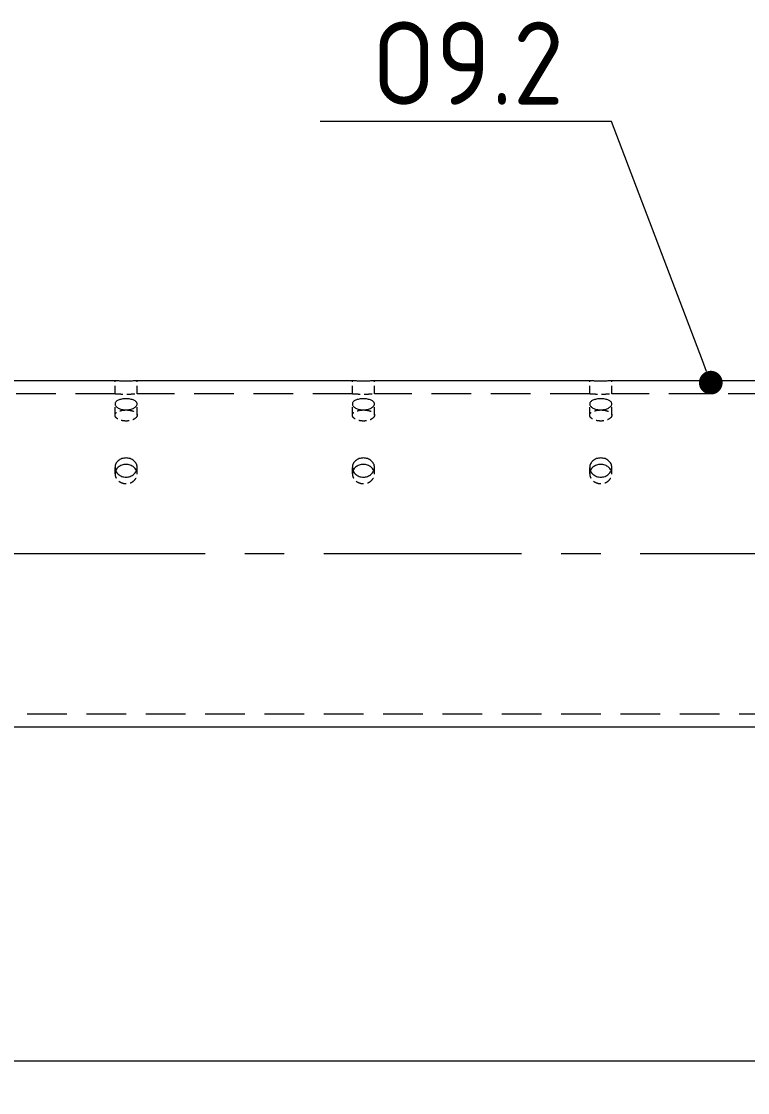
# Model space of a CAD drawing. Header units: millimetres. Extents: x -46397 to 283259, y -8690 to 23983.
# Drawn here: x 159806 to 160265, y 950 to 1628 of the extents above; entities that cross this region are included whole.
import ezdxf
from ezdxf import colors
from ezdxf.entities.mleader import LeaderData, LeaderLine
from ezdxf.math import Vec2, Vec3

# ---------------------------------------------------------------- set-up
doc = ezdxf.new("R2010")
doc.units = ezdxf.units.MM
doc.linetypes.add('CENTER', pattern=[2, 1.25, -0.25, 0.25, -0.25])
doc.linetypes.add('HIDDENX2', pattern=[0.75, 0.5, -0.25])
doc.layers.get('Defpoints').update_dxf_attribs({"lineweight": 0})
for name, color, linetype, lineweight in [('DUONGTAM', 1, 'CENTER', 0), ('NETCHINH', 7, 'Continuous', 9), ('PHANTOM 2', 8, 'Continuous', 0)]:
    doc.layers.add(name, color=color, linetype=linetype, lineweight=lineweight)
doc.layers.add('flashshoot', color=7, linetype='Continuous')
doc.styles.add('Arial', font='arial.ttf')
doc.styles.add('GHI CHÚ 1', font='isocp_IV25.ttf', dxfattribs={"width": 0.8})
doc.dimstyles.new('1-30SCALE', dxfattribs={"dimtxt": 75, "dimasz": 75, "dimexe": 37.5, "dimexo": 30, "dimgap": 30, "dimtad": 1, "dimtoh": 1, "dimdec": 0, "dimdsep": 46, "dimtxsty": 'GHI CHÚ 1', "dimcen": 0.09, "dimclrd": 256, "dimclre": 256, "dimclrt": 2, "dimadec": 0, "dimazin": 0, "dimtfac": 1, "dimtdec": 0, "dimtofl": 0, "dimtmove": 0, "dimatfit": 3, "dimfxl": 1, "dimlwd": 0, "dimlwe": 0, "dimarcsym": 0})

# ---------------------------------------------------------------- blocks, each defined once
blk = doc.blocks.new('A$C49aca623')
at = {"color": 2, "linetype": 'Continuous', "lineweight": 0, "ltscale": 10, "extrusion": (2.28848e-17, 1, 0)}
for p, q in [((903, -563.9), (767, -563.9)), ((1053, -563.9), (917, -563.9)), ((1203, -563.9), (1067, -563.9)), ((1353, -563.9), (1217, -563.9)), ((1960, -783), (-2832, -783))]:
    blk.add_line(p, q, dxfattribs=at)
at = {"color": 1, "linetype": 'HIDDENX2', "lineweight": 0, "ltscale": 10, "extrusion": (2.28848e-17, 1, 0)}
for p, q in [((903, -572.08), (903, -563.9)), ((917, -572.08), (917, -563.9)), ((1053, -572.08), (1053, -563.9)), ((1067, -572.08), (1067, -563.9)), ((1203, -572.08), (1203, -563.9)), ((1217, -572.08), (1217, -563.9)), ((903, -585.66), (903, -578.58)), ((917, -585.66), (917, -578.58)), ((1053, -585.66), (1053, -578.58)), ((1067, -585.66), (1067, -578.58)), ((1203, -585.66), (1203, -578.58)), ((1217, -585.66), (1217, -578.58)), ((903, -622.77), (903, -618.68)), ((917, -622.77), (917, -618.68)), ((1053, -622.77), (1053, -618.68)), ((1067, -622.77), (1067, -618.68)), ((1203, -622.77), (1203, -618.68)), ((1217, -622.77), (1217, -618.68))]:
    blk.add_line(p, q, dxfattribs=at)
at = {"color": 1, "linetype": 'HIDDENX2', "lineweight": 0, "ltscale": 50, "extrusion": (2.28848e-17, 1, 0)}
for p, q in [((903, -572.08), (767, -572.08)), ((1053, -572.08), (917, -572.08)), ((1203, -572.08), (1067, -572.08)), ((1353, -572.08), (1217, -572.08)), ((1960, -774.82), (-2832, -774.82))]:
    blk.add_line(p, q, dxfattribs=at)
at = {"color": 2, "linetype": 'Continuous', "lineweight": 0, "ltscale": 10}
for points, knots in [([(917, -563.9), (917, -563.9), (916.96, -563.9), (916.78, -563.91), (916.65, -563.92), (916.29, -563.94), (916.07, -563.96), (915.55, -563.98), (915.26, -564), (914.64, -564.03), (914.29, -564.04), (913.52, -564.07), (913.11, -564.08), (912.25, -564.1), (911.8, -564.11), (910.89, -564.12), (910.44, -564.12), (909.56, -564.12), (909.11, -564.12), (908.2, -564.11), (907.75, -564.1), (906.89, -564.08), (906.48, -564.07), (905.71, -564.04), (905.36, -564.03), (904.74, -564), (904.45, -563.98), (903.93, -563.96), (903.71, -563.94), (903.35, -563.92), (903.22, -563.91), (903.04, -563.9), (903, -563.9), (903, -563.9)], [10.550311, 10.550311, 10.550311, 10.550311, 11.869099, 11.869099, 13.187888, 13.187888, 14.506676, 14.506676, 15.825465, 15.825465, 17.144254, 17.144254, 18.463043, 18.463043, 19.781833, 19.781833, 21.100622, 21.100622, 22.419411, 22.419411, 23.7382, 23.7382, 25.05699, 25.05699, 26.375779, 26.375779, 27.694567, 27.694567, 29.013356, 29.013356, 30.332144, 30.332144, 31.650933, 31.650933, 31.650933, 31.650933]), ([(1067, -563.9), (1067, -563.9), (1066.96, -563.9), (1066.78, -563.91), (1066.65, -563.92), (1066.29, -563.94), (1066.07, -563.96), (1065.55, -563.98), (1065.26, -564), (1064.64, -564.03), (1064.29, -564.04), (1063.52, -564.07), (1063.11, -564.08), (1062.25, -564.1), (1061.8, -564.11), (1060.89, -564.12), (1060.44, -564.12), (1059.56, -564.12), (1059.11, -564.12), (1058.2, -564.11), (1057.75, -564.1), (1056.89, -564.08), (1056.48, -564.07), (1055.71, -564.04), (1055.36, -564.03), (1054.74, -564), (1054.45, -563.98), (1053.93, -563.96), (1053.71, -563.94), (1053.35, -563.92), (1053.22, -563.91), (1053.04, -563.9), (1053, -563.9), (1053, -563.9)], [10.550311, 10.550311, 10.550311, 10.550311, 11.869099, 11.869099, 13.187888, 13.187888, 14.506676, 14.506676, 15.825465, 15.825465, 17.144254, 17.144254, 18.463043, 18.463043, 19.781833, 19.781833, 21.100622, 21.100622, 22.419411, 22.419411, 23.7382, 23.7382, 25.05699, 25.05699, 26.375779, 26.375779, 27.694567, 27.694567, 29.013356, 29.013356, 30.332144, 30.332144, 31.650933, 31.650933, 31.650933, 31.650933]), ([(1217, -563.9), (1217, -563.9), (1216.96, -563.9), (1216.78, -563.91), (1216.65, -563.92), (1216.29, -563.94), (1216.07, -563.96), (1215.55, -563.98), (1215.26, -564), (1214.64, -564.03), (1214.29, -564.04), (1213.52, -564.07), (1213.11, -564.08), (1212.25, -564.1), (1211.8, -564.11), (1210.89, -564.12), (1210.44, -564.12), (1209.56, -564.12), (1209.11, -564.12), (1208.2, -564.11), (1207.75, -564.1), (1206.89, -564.08), (1206.48, -564.07), (1205.71, -564.04), (1205.36, -564.03), (1204.74, -564), (1204.45, -563.98), (1203.93, -563.96), (1203.71, -563.94), (1203.35, -563.92), (1203.22, -563.91), (1203.04, -563.9), (1203, -563.9), (1203, -563.9)], [10.550311, 10.550311, 10.550311, 10.550311, 11.869099, 11.869099, 13.187888, 13.187888, 14.506676, 14.506676, 15.825465, 15.825465, 17.144254, 17.144254, 18.463043, 18.463043, 19.781833, 19.781833, 21.100622, 21.100622, 22.419411, 22.419411, 23.7382, 23.7382, 25.05699, 25.05699, 26.375779, 26.375779, 27.694567, 27.694567, 29.013356, 29.013356, 30.332144, 30.332144, 31.650933, 31.650933, 31.650933, 31.650933]), ([(910, -575.27), (910.44, -575.27), (910.89, -575.29), (911.8, -575.37), (912.25, -575.43), (913.11, -575.59), (913.52, -575.69), (914.29, -575.92), (914.64, -576.06), (915.26, -576.34), (915.55, -576.51), (916.07, -576.86), (916.29, -577.06), (916.65, -577.47), (916.78, -577.69), (916.96, -578.13), (917, -578.36), (917, -578.8), (916.96, -579.03), (916.78, -579.49), (916.65, -579.72), (916.29, -580.17), (916.07, -580.39), (915.55, -580.79), (915.26, -580.98), (914.64, -581.32), (914.29, -581.47), (913.52, -581.76), (913.11, -581.88), (912.25, -582.07), (911.8, -582.15), (910.89, -582.25), (910.44, -582.27), (909.56, -582.27), (909.11, -582.25), (908.2, -582.15), (907.75, -582.07), (906.89, -581.88), (906.48, -581.76), (905.71, -581.47), (905.36, -581.32), (904.74, -580.98), (904.45, -580.79), (903.93, -580.39), (903.71, -580.17), (903.35, -579.72), (903.22, -579.49), (903.04, -579.03), (903, -578.8), (903, -578.36), (903.04, -578.13), (903.22, -577.69), (903.35, -577.47), (903.71, -577.06), (903.93, -576.86), (904.45, -576.51), (904.74, -576.34), (905.36, -576.06), (905.71, -575.92), (906.48, -575.69), (906.89, -575.59), (907.75, -575.43), (908.2, -575.37), (909.11, -575.29), (909.56, -575.27), (910, -575.27)], [0, 0, 0, 0, 1.318789, 1.318789, 2.637578, 2.637578, 3.956368, 3.956368, 5.275157, 5.275157, 6.593945, 6.593945, 7.912734, 7.912734, 9.231522, 9.231522, 10.550311, 10.550311, 11.869099, 11.869099, 13.187888, 13.187888, 14.506676, 14.506676, 15.825465, 15.825465, 17.144254, 17.144254, 18.463043, 18.463043, 19.781833, 19.781833, 21.100622, 21.100622, 22.419411, 22.419411, 23.7382, 23.7382, 25.05699, 25.05699, 26.375779, 26.375779, 27.694567, 27.694567, 29.013356, 29.013356, 30.332144, 30.332144, 31.650933, 31.650933, 32.969721, 32.969721, 34.28851, 34.28851, 35.607298, 35.607298, 36.926087, 36.926087, 38.244876, 38.244876, 39.563665, 39.563665, 40.882454, 40.882454, 42.201244, 42.201244, 42.201244, 42.201244]), ([(1060, -575.27), (1060.44, -575.27), (1060.89, -575.29), (1061.8, -575.37), (1062.25, -575.43), (1063.11, -575.59), (1063.52, -575.69), (1064.29, -575.92), (1064.64, -576.06), (1065.26, -576.34), (1065.55, -576.51), (1066.07, -576.86), (1066.29, -577.06), (1066.65, -577.47), (1066.78, -577.69), (1066.96, -578.13), (1067, -578.36), (1067, -578.8), (1066.96, -579.03), (1066.78, -579.49), (1066.65, -579.72), (1066.29, -580.17), (1066.07, -580.39), (1065.55, -580.79), (1065.26, -580.98), (1064.64, -581.32), (1064.29, -581.47), (1063.52, -581.76), (1063.11, -581.88), (1062.25, -582.07), (1061.8, -582.15), (1060.89, -582.25), (1060.44, -582.27), (1059.56, -582.27), (1059.11, -582.25), (1058.2, -582.15), (1057.75, -582.07), (1056.89, -581.88), (1056.48, -581.76), (1055.71, -581.47), (1055.36, -581.32), (1054.74, -580.98), (1054.45, -580.79), (1053.93, -580.39), (1053.71, -580.17), (1053.35, -579.72), (1053.22, -579.49), (1053.04, -579.03), (1053, -578.8), (1053, -578.36), (1053.04, -578.13), (1053.22, -577.69), (1053.35, -577.47), (1053.71, -577.06), (1053.93, -576.86), (1054.45, -576.51), (1054.74, -576.34), (1055.36, -576.06), (1055.71, -575.92), (1056.48, -575.69), (1056.89, -575.59), (1057.75, -575.43), (1058.2, -575.37), (1059.11, -575.29), (1059.56, -575.27), (1060, -575.27)], [0, 0, 0, 0, 1.318789, 1.318789, 2.637578, 2.637578, 3.956368, 3.956368, 5.275157, 5.275157, 6.593945, 6.593945, 7.912734, 7.912734, 9.231522, 9.231522, 10.550311, 10.550311, 11.869099, 11.869099, 13.187888, 13.187888, 14.506676, 14.506676, 15.825465, 15.825465, 17.144254, 17.144254, 18.463043, 18.463043, 19.781833, 19.781833, 21.100622, 21.100622, 22.419411, 22.419411, 23.7382, 23.7382, 25.05699, 25.05699, 26.375779, 26.375779, 27.694567, 27.694567, 29.013356, 29.013356, 30.332144, 30.332144, 31.650933, 31.650933, 32.969721, 32.969721, 34.28851, 34.28851, 35.607298, 35.607298, 36.926087, 36.926087, 38.244876, 38.244876, 39.563665, 39.563665, 40.882454, 40.882454, 42.201244, 42.201244, 42.201244, 42.201244]), ([(1210, -575.27), (1210.44, -575.27), (1210.89, -575.29), (1211.8, -575.37), (1212.25, -575.43), (1213.11, -575.59), (1213.52, -575.69), (1214.29, -575.92), (1214.64, -576.06), (1215.26, -576.34), (1215.55, -576.51), (1216.07, -576.86), (1216.29, -577.06), (1216.65, -577.47), (1216.78, -577.69), (1216.96, -578.13), (1217, -578.36), (1217, -578.8), (1216.96, -579.03), (1216.78, -579.49), (1216.65, -579.72), (1216.29, -580.17), (1216.07, -580.39), (1215.55, -580.79), (1215.26, -580.98), (1214.64, -581.32), (1214.29, -581.47), (1213.52, -581.76), (1213.11, -581.88), (1212.25, -582.07), (1211.8, -582.15), (1210.89, -582.25), (1210.44, -582.27), (1209.56, -582.27), (1209.11, -582.25), (1208.2, -582.15), (1207.75, -582.07), (1206.89, -581.88), (1206.48, -581.76), (1205.71, -581.47), (1205.36, -581.32), (1204.74, -580.98), (1204.45, -580.79), (1203.93, -580.39), (1203.71, -580.17), (1203.35, -579.72), (1203.22, -579.49), (1203.04, -579.03), (1203, -578.8), (1203, -578.36), (1203.04, -578.13), (1203.22, -577.69), (1203.35, -577.47), (1203.71, -577.06), (1203.93, -576.86), (1204.45, -576.51), (1204.74, -576.34), (1205.36, -576.06), (1205.71, -575.92), (1206.48, -575.69), (1206.89, -575.59), (1207.75, -575.43), (1208.2, -575.37), (1209.11, -575.29), (1209.56, -575.27), (1210, -575.27)], [0, 0, 0, 0, 1.318789, 1.318789, 2.637578, 2.637578, 3.956368, 3.956368, 5.275157, 5.275157, 6.593945, 6.593945, 7.912734, 7.912734, 9.231522, 9.231522, 10.550311, 10.550311, 11.869099, 11.869099, 13.187888, 13.187888, 14.506676, 14.506676, 15.825465, 15.825465, 17.144254, 17.144254, 18.463043, 18.463043, 19.781833, 19.781833, 21.100622, 21.100622, 22.419411, 22.419411, 23.7382, 23.7382, 25.05699, 25.05699, 26.375779, 26.375779, 27.694567, 27.694567, 29.013356, 29.013356, 30.332144, 30.332144, 31.650933, 31.650933, 32.969721, 32.969721, 34.28851, 34.28851, 35.607298, 35.607298, 36.926087, 36.926087, 38.244876, 38.244876, 39.563665, 39.563665, 40.882454, 40.882454, 42.201244, 42.201244, 42.201244, 42.201244]), ([(910, -612.72), (910.44, -612.72), (910.89, -612.76), (911.8, -612.91), (912.25, -613.02), (913.11, -613.32), (913.52, -613.51), (914.29, -613.94), (914.64, -614.18), (915.26, -614.71), (915.55, -615), (916.07, -615.65), (916.29, -616), (916.65, -616.74), (916.78, -617.12), (916.96, -617.9), (917, -618.29), (917, -619.06), (916.96, -619.45), (916.78, -620.24), (916.65, -620.63), (916.29, -621.39), (916.07, -621.75), (915.55, -622.43), (915.26, -622.74), (914.64, -623.29), (914.29, -623.55), (913.52, -624.01), (913.11, -624.21), (912.25, -624.53), (911.8, -624.65), (910.89, -624.81), (910.44, -624.85), (909.56, -624.85), (909.11, -624.81), (908.2, -624.65), (907.75, -624.53), (906.89, -624.21), (906.48, -624.01), (905.71, -623.55), (905.36, -623.29), (904.74, -622.74), (904.45, -622.43), (903.93, -621.75), (903.71, -621.39), (903.35, -620.63), (903.22, -620.24), (903.04, -619.45), (903, -619.06), (903, -618.29), (903.04, -617.9), (903.22, -617.12), (903.35, -616.74), (903.71, -616), (903.93, -615.65), (904.45, -615), (904.74, -614.71), (905.36, -614.18), (905.71, -613.94), (906.48, -613.51), (906.89, -613.32), (907.75, -613.02), (908.2, -612.91), (909.11, -612.76), (909.56, -612.72), (910, -612.72)], [0, 0, 0, 0, 1.318789, 1.318789, 2.637578, 2.637578, 3.956368, 3.956368, 5.275157, 5.275157, 6.593945, 6.593945, 7.912734, 7.912734, 9.231522, 9.231522, 10.550311, 10.550311, 11.869099, 11.869099, 13.187888, 13.187888, 14.506676, 14.506676, 15.825465, 15.825465, 17.144254, 17.144254, 18.463043, 18.463043, 19.781833, 19.781833, 21.100622, 21.100622, 22.419411, 22.419411, 23.7382, 23.7382, 25.05699, 25.05699, 26.375779, 26.375779, 27.694567, 27.694567, 29.013356, 29.013356, 30.332144, 30.332144, 31.650933, 31.650933, 32.969721, 32.969721, 34.28851, 34.28851, 35.607298, 35.607298, 36.926087, 36.926087, 38.244876, 38.244876, 39.563665, 39.563665, 40.882454, 40.882454, 42.201244, 42.201244, 42.201244, 42.201244]), ([(1060, -612.72), (1060.44, -612.72), (1060.89, -612.76), (1061.8, -612.91), (1062.25, -613.02), (1063.11, -613.32), (1063.52, -613.51), (1064.29, -613.94), (1064.64, -614.18), (1065.26, -614.71), (1065.55, -615), (1066.07, -615.65), (1066.29, -616), (1066.65, -616.74), (1066.78, -617.12), (1066.96, -617.9), (1067, -618.29), (1067, -619.06), (1066.96, -619.45), (1066.78, -620.24), (1066.65, -620.63), (1066.29, -621.39), (1066.07, -621.75), (1065.55, -622.43), (1065.26, -622.74), (1064.64, -623.29), (1064.29, -623.55), (1063.52, -624.01), (1063.11, -624.21), (1062.25, -624.53), (1061.8, -624.65), (1060.89, -624.81), (1060.44, -624.85), (1059.56, -624.85), (1059.11, -624.81), (1058.2, -624.65), (1057.75, -624.53), (1056.89, -624.21), (1056.48, -624.01), (1055.71, -623.55), (1055.36, -623.29), (1054.74, -622.74), (1054.45, -622.43), (1053.93, -621.75), (1053.71, -621.39), (1053.35, -620.63), (1053.22, -620.24), (1053.04, -619.45), (1053, -619.06), (1053, -618.29), (1053.04, -617.9), (1053.22, -617.12), (1053.35, -616.74), (1053.71, -616), (1053.93, -615.65), (1054.45, -615), (1054.74, -614.71), (1055.36, -614.18), (1055.71, -613.94), (1056.48, -613.51), (1056.89, -613.32), (1057.75, -613.02), (1058.2, -612.91), (1059.11, -612.76), (1059.56, -612.72), (1060, -612.72)], [0, 0, 0, 0, 1.318789, 1.318789, 2.637578, 2.637578, 3.956368, 3.956368, 5.275157, 5.275157, 6.593945, 6.593945, 7.912734, 7.912734, 9.231522, 9.231522, 10.550311, 10.550311, 11.869099, 11.869099, 13.187888, 13.187888, 14.506676, 14.506676, 15.825465, 15.825465, 17.144254, 17.144254, 18.463043, 18.463043, 19.781833, 19.781833, 21.100622, 21.100622, 22.419411, 22.419411, 23.7382, 23.7382, 25.05699, 25.05699, 26.375779, 26.375779, 27.694567, 27.694567, 29.013356, 29.013356, 30.332144, 30.332144, 31.650933, 31.650933, 32.969721, 32.969721, 34.28851, 34.28851, 35.607298, 35.607298, 36.926087, 36.926087, 38.244876, 38.244876, 39.563665, 39.563665, 40.882454, 40.882454, 42.201244, 42.201244, 42.201244, 42.201244]), ([(1210, -612.72), (1210.44, -612.72), (1210.89, -612.76), (1211.8, -612.91), (1212.25, -613.02), (1213.11, -613.32), (1213.52, -613.51), (1214.29, -613.94), (1214.64, -614.18), (1215.26, -614.71), (1215.55, -615), (1216.07, -615.65), (1216.29, -616), (1216.65, -616.74), (1216.78, -617.12), (1216.96, -617.9), (1217, -618.29), (1217, -619.06), (1216.96, -619.45), (1216.78, -620.24), (1216.65, -620.63), (1216.29, -621.39), (1216.07, -621.75), (1215.55, -622.43), (1215.26, -622.74), (1214.64, -623.29), (1214.29, -623.55), (1213.52, -624.01), (1213.11, -624.21), (1212.25, -624.53), (1211.8, -624.65), (1210.89, -624.81), (1210.44, -624.85), (1209.56, -624.85), (1209.11, -624.81), (1208.2, -624.65), (1207.75, -624.53), (1206.89, -624.21), (1206.48, -624.01), (1205.71, -623.55), (1205.36, -623.29), (1204.74, -622.74), (1204.45, -622.43), (1203.93, -621.75), (1203.71, -621.39), (1203.35, -620.63), (1203.22, -620.24), (1203.04, -619.45), (1203, -619.06), (1203, -618.29), (1203.04, -617.9), (1203.22, -617.12), (1203.35, -616.74), (1203.71, -616), (1203.93, -615.65), (1204.45, -615), (1204.74, -614.71), (1205.36, -614.18), (1205.71, -613.94), (1206.48, -613.51), (1206.89, -613.32), (1207.75, -613.02), (1208.2, -612.91), (1209.11, -612.76), (1209.56, -612.72), (1210, -612.72)], [0, 0, 0, 0, 1.318789, 1.318789, 2.637578, 2.637578, 3.956368, 3.956368, 5.275157, 5.275157, 6.593945, 6.593945, 7.912734, 7.912734, 9.231522, 9.231522, 10.550311, 10.550311, 11.869099, 11.869099, 13.187888, 13.187888, 14.506676, 14.506676, 15.825465, 15.825465, 17.144254, 17.144254, 18.463043, 18.463043, 19.781833, 19.781833, 21.100622, 21.100622, 22.419411, 22.419411, 23.7382, 23.7382, 25.05699, 25.05699, 26.375779, 26.375779, 27.694567, 27.694567, 29.013356, 29.013356, 30.332144, 30.332144, 31.650933, 31.650933, 32.969721, 32.969721, 34.28851, 34.28851, 35.607298, 35.607298, 36.926087, 36.926087, 38.244876, 38.244876, 39.563665, 39.563665, 40.882454, 40.882454, 42.201244, 42.201244, 42.201244, 42.201244]), ([(910, -616.82), (909.56, -616.82), (909.11, -616.86), (908.2, -617.01), (907.75, -617.12), (906.89, -617.42), (906.48, -617.6), (905.71, -618.03), (905.36, -618.28), (904.74, -618.8), (904.45, -619.1), (903.93, -619.74), (903.71, -620.09), (903.49, -620.55), (903.45, -620.64), (903.41, -620.73)], [0, 0, 0, 0, 1.318854, 1.318854, 2.637708, 2.637708, 3.956563, 3.956563, 5.275417, 5.275417, 6.59427, 6.59427, 7.913123, 7.913123, 8.233495, 8.233495, 8.233495, 8.233495]), ([(916.59, -620.73), (916.55, -620.64), (916.51, -620.55), (916.29, -620.09), (916.07, -619.74), (915.55, -619.1), (915.26, -618.8), (914.64, -618.28), (914.29, -618.03), (913.52, -617.6), (913.11, -617.42), (912.25, -617.12), (911.8, -617.01), (910.89, -616.86), (910.44, -616.82), (910, -616.82)], [33.969824, 33.969824, 33.969824, 33.969824, 34.290196, 34.290196, 35.609049, 35.609049, 36.927902, 36.927902, 38.246757, 38.246757, 39.565611, 39.565611, 40.884465, 40.884465, 42.203319, 42.203319, 42.203319, 42.203319]), ([(1060, -616.82), (1059.56, -616.82), (1059.11, -616.86), (1058.2, -617.01), (1057.75, -617.12), (1056.89, -617.42), (1056.48, -617.6), (1055.71, -618.03), (1055.36, -618.28), (1054.74, -618.8), (1054.45, -619.1), (1053.93, -619.74), (1053.71, -620.09), (1053.49, -620.55), (1053.45, -620.64), (1053.41, -620.73)], [0, 0, 0, 0, 1.318854, 1.318854, 2.637708, 2.637708, 3.956563, 3.956563, 5.275417, 5.275417, 6.59427, 6.59427, 7.913123, 7.913123, 8.233495, 8.233495, 8.233495, 8.233495]), ([(1066.59, -620.73), (1066.55, -620.64), (1066.51, -620.55), (1066.29, -620.09), (1066.07, -619.74), (1065.55, -619.1), (1065.26, -618.8), (1064.64, -618.28), (1064.29, -618.03), (1063.52, -617.6), (1063.11, -617.42), (1062.25, -617.12), (1061.8, -617.01), (1060.89, -616.86), (1060.44, -616.82), (1060, -616.82)], [33.969824, 33.969824, 33.969824, 33.969824, 34.290196, 34.290196, 35.609049, 35.609049, 36.927902, 36.927902, 38.246757, 38.246757, 39.565611, 39.565611, 40.884465, 40.884465, 42.203319, 42.203319, 42.203319, 42.203319]), ([(1210, -616.82), (1209.56, -616.82), (1209.11, -616.86), (1208.2, -617.01), (1207.75, -617.12), (1206.89, -617.42), (1206.48, -617.6), (1205.71, -618.03), (1205.36, -618.28), (1204.74, -618.8), (1204.45, -619.1), (1203.93, -619.74), (1203.71, -620.09), (1203.49, -620.55), (1203.45, -620.64), (1203.41, -620.73)], [0, 0, 0, 0, 1.318854, 1.318854, 2.637708, 2.637708, 3.956563, 3.956563, 5.275417, 5.275417, 6.59427, 6.59427, 7.913123, 7.913123, 8.233495, 8.233495, 8.233495, 8.233495]), ([(1216.59, -620.73), (1216.55, -620.64), (1216.51, -620.55), (1216.29, -620.09), (1216.07, -619.74), (1215.55, -619.1), (1215.26, -618.8), (1214.64, -618.28), (1214.29, -618.03), (1213.52, -617.6), (1213.11, -617.42), (1212.25, -617.12), (1211.8, -617.01), (1210.89, -616.86), (1210.44, -616.82), (1210, -616.82)], [33.969824, 33.969824, 33.969824, 33.969824, 34.290196, 34.290196, 35.609049, 35.609049, 36.927902, 36.927902, 38.246757, 38.246757, 39.565611, 39.565611, 40.884465, 40.884465, 42.203319, 42.203319, 42.203319, 42.203319])]:
    blk.add_open_spline(points, degree=3, knots=knots, dxfattribs=at)
at = {"color": 1, "linetype": 'HIDDENX2', "lineweight": 0, "ltscale": 10}
for points, knots in [([(903, -572.08), (903, -572.08), (903.04, -572.08), (903.22, -572.09), (903.35, -572.1), (903.71, -572.13), (903.93, -572.14), (904.45, -572.17), (904.74, -572.19), (905.36, -572.22), (905.71, -572.23), (906.48, -572.26), (906.89, -572.28), (907.75, -572.3), (908.2, -572.31), (909.11, -572.32), (909.56, -572.32), (910.44, -572.32), (910.89, -572.32), (911.8, -572.31), (912.25, -572.3), (913.11, -572.28), (913.52, -572.26), (914.29, -572.23), (914.64, -572.22), (915.26, -572.19), (915.55, -572.17), (916.07, -572.14), (916.29, -572.13), (916.65, -572.1), (916.78, -572.09), (916.96, -572.08), (917, -572.08), (917, -572.08)], [10.55083, 10.55083, 10.55083, 10.55083, 11.869683, 11.869683, 13.188536, 13.188536, 14.507389, 14.507389, 15.826243, 15.826243, 17.145097, 17.145097, 18.463951, 18.463951, 19.782805, 19.782805, 21.10166, 21.10166, 22.420514, 22.420514, 23.739368, 23.739368, 25.058222, 25.058222, 26.377077, 26.377077, 27.69593, 27.69593, 29.014783, 29.014783, 30.333636, 30.333636, 31.652489, 31.652489, 31.652489, 31.652489]), ([(1053, -572.08), (1053, -572.08), (1053.04, -572.08), (1053.22, -572.09), (1053.35, -572.1), (1053.71, -572.13), (1053.93, -572.14), (1054.45, -572.17), (1054.74, -572.19), (1055.36, -572.22), (1055.71, -572.23), (1056.48, -572.26), (1056.89, -572.28), (1057.75, -572.3), (1058.2, -572.31), (1059.11, -572.32), (1059.56, -572.32), (1060.44, -572.32), (1060.89, -572.32), (1061.8, -572.31), (1062.25, -572.3), (1063.11, -572.28), (1063.52, -572.26), (1064.29, -572.23), (1064.64, -572.22), (1065.26, -572.19), (1065.55, -572.17), (1066.07, -572.14), (1066.29, -572.13), (1066.65, -572.1), (1066.78, -572.09), (1066.96, -572.08), (1067, -572.08), (1067, -572.08)], [10.55083, 10.55083, 10.55083, 10.55083, 11.869683, 11.869683, 13.188536, 13.188536, 14.507389, 14.507389, 15.826243, 15.826243, 17.145097, 17.145097, 18.463951, 18.463951, 19.782805, 19.782805, 21.10166, 21.10166, 22.420514, 22.420514, 23.739368, 23.739368, 25.058222, 25.058222, 26.377077, 26.377077, 27.69593, 27.69593, 29.014783, 29.014783, 30.333636, 30.333636, 31.652489, 31.652489, 31.652489, 31.652489]), ([(1203, -572.08), (1203, -572.08), (1203.04, -572.08), (1203.22, -572.09), (1203.35, -572.1), (1203.71, -572.13), (1203.93, -572.14), (1204.45, -572.17), (1204.74, -572.19), (1205.36, -572.22), (1205.71, -572.23), (1206.48, -572.26), (1206.89, -572.28), (1207.75, -572.3), (1208.2, -572.31), (1209.11, -572.32), (1209.56, -572.32), (1210.44, -572.32), (1210.89, -572.32), (1211.8, -572.31), (1212.25, -572.3), (1213.11, -572.28), (1213.52, -572.26), (1214.29, -572.23), (1214.64, -572.22), (1215.26, -572.19), (1215.55, -572.17), (1216.07, -572.14), (1216.29, -572.13), (1216.65, -572.1), (1216.78, -572.09), (1216.96, -572.08), (1217, -572.08), (1217, -572.08)], [10.55083, 10.55083, 10.55083, 10.55083, 11.869683, 11.869683, 13.188536, 13.188536, 14.507389, 14.507389, 15.826243, 15.826243, 17.145097, 17.145097, 18.463951, 18.463951, 19.782805, 19.782805, 21.10166, 21.10166, 22.420514, 22.420514, 23.739368, 23.739368, 25.058222, 25.058222, 26.377077, 26.377077, 27.69593, 27.69593, 29.014783, 29.014783, 30.333636, 30.333636, 31.652489, 31.652489, 31.652489, 31.652489]), ([(910, -582.37), (909.56, -582.37), (909.11, -582.39), (908.2, -582.47), (907.75, -582.53), (906.89, -582.69), (906.48, -582.79), (905.71, -583.02), (905.36, -583.15), (904.74, -583.43), (904.45, -583.59), (903.93, -583.95), (903.71, -584.15), (903.35, -584.56), (903.22, -584.77), (903.04, -585.22), (903, -585.44), (903, -585.88), (903.04, -586.11), (903.22, -586.57), (903.35, -586.81), (903.71, -587.26), (903.93, -587.48), (904.45, -587.88), (904.74, -588.07), (905.36, -588.41), (905.71, -588.57), (906.48, -588.85), (906.89, -588.97), (907.75, -589.17), (908.2, -589.25), (909.11, -589.35), (909.56, -589.37), (910.44, -589.37), (910.89, -589.35), (911.8, -589.25), (912.25, -589.17), (913.11, -588.97), (913.52, -588.85), (914.29, -588.57), (914.64, -588.41), (915.26, -588.07), (915.55, -587.88), (916.07, -587.48), (916.29, -587.26), (916.65, -586.81), (916.78, -586.57), (916.96, -586.11), (917, -585.88), (917, -585.44), (916.96, -585.22), (916.78, -584.77), (916.65, -584.56), (916.29, -584.15), (916.07, -583.95), (915.55, -583.59), (915.26, -583.43), (914.64, -583.15), (914.29, -583.02), (913.52, -582.79), (913.11, -582.69), (912.25, -582.53), (911.8, -582.47), (910.89, -582.39), (910.44, -582.37), (910, -582.37)], [0, 0, 0, 0, 1.318854, 1.318854, 2.637708, 2.637708, 3.956563, 3.956563, 5.275417, 5.275417, 6.59427, 6.59427, 7.913123, 7.913123, 9.231977, 9.231977, 10.55083, 10.55083, 11.869683, 11.869683, 13.188536, 13.188536, 14.507389, 14.507389, 15.826243, 15.826243, 17.145097, 17.145097, 18.463951, 18.463951, 19.782805, 19.782805, 21.10166, 21.10166, 22.420514, 22.420514, 23.739368, 23.739368, 25.058222, 25.058222, 26.377077, 26.377077, 27.69593, 27.69593, 29.014783, 29.014783, 30.333636, 30.333636, 31.652489, 31.652489, 32.971343, 32.971343, 34.290196, 34.290196, 35.609049, 35.609049, 36.927902, 36.927902, 38.246757, 38.246757, 39.565611, 39.565611, 40.884465, 40.884465, 42.203319, 42.203319, 42.203319, 42.203319]), ([(1060, -582.37), (1059.56, -582.37), (1059.11, -582.39), (1058.2, -582.47), (1057.75, -582.53), (1056.89, -582.69), (1056.48, -582.79), (1055.71, -583.02), (1055.36, -583.15), (1054.74, -583.43), (1054.45, -583.59), (1053.93, -583.95), (1053.71, -584.15), (1053.35, -584.56), (1053.22, -584.77), (1053.04, -585.22), (1053, -585.44), (1053, -585.88), (1053.04, -586.11), (1053.22, -586.57), (1053.35, -586.81), (1053.71, -587.26), (1053.93, -587.48), (1054.45, -587.88), (1054.74, -588.07), (1055.36, -588.41), (1055.71, -588.57), (1056.48, -588.85), (1056.89, -588.97), (1057.75, -589.17), (1058.2, -589.25), (1059.11, -589.35), (1059.56, -589.37), (1060.44, -589.37), (1060.89, -589.35), (1061.8, -589.25), (1062.25, -589.17), (1063.11, -588.97), (1063.52, -588.85), (1064.29, -588.57), (1064.64, -588.41), (1065.26, -588.07), (1065.55, -587.88), (1066.07, -587.48), (1066.29, -587.26), (1066.65, -586.81), (1066.78, -586.57), (1066.96, -586.11), (1067, -585.88), (1067, -585.44), (1066.96, -585.22), (1066.78, -584.77), (1066.65, -584.56), (1066.29, -584.15), (1066.07, -583.95), (1065.55, -583.59), (1065.26, -583.43), (1064.64, -583.15), (1064.29, -583.02), (1063.52, -582.79), (1063.11, -582.69), (1062.25, -582.53), (1061.8, -582.47), (1060.89, -582.39), (1060.44, -582.37), (1060, -582.37)], [0, 0, 0, 0, 1.318854, 1.318854, 2.637708, 2.637708, 3.956563, 3.956563, 5.275417, 5.275417, 6.59427, 6.59427, 7.913123, 7.913123, 9.231977, 9.231977, 10.55083, 10.55083, 11.869683, 11.869683, 13.188536, 13.188536, 14.507389, 14.507389, 15.826243, 15.826243, 17.145097, 17.145097, 18.463951, 18.463951, 19.782805, 19.782805, 21.10166, 21.10166, 22.420514, 22.420514, 23.739368, 23.739368, 25.058222, 25.058222, 26.377077, 26.377077, 27.69593, 27.69593, 29.014783, 29.014783, 30.333636, 30.333636, 31.652489, 31.652489, 32.971343, 32.971343, 34.290196, 34.290196, 35.609049, 35.609049, 36.927902, 36.927902, 38.246757, 38.246757, 39.565611, 39.565611, 40.884465, 40.884465, 42.203319, 42.203319, 42.203319, 42.203319]), ([(1210, -582.37), (1209.56, -582.37), (1209.11, -582.39), (1208.2, -582.47), (1207.75, -582.53), (1206.89, -582.69), (1206.48, -582.79), (1205.71, -583.02), (1205.36, -583.15), (1204.74, -583.43), (1204.45, -583.59), (1203.93, -583.95), (1203.71, -584.15), (1203.35, -584.56), (1203.22, -584.77), (1203.04, -585.22), (1203, -585.44), (1203, -585.88), (1203.04, -586.11), (1203.22, -586.57), (1203.35, -586.81), (1203.71, -587.26), (1203.93, -587.48), (1204.45, -587.88), (1204.74, -588.07), (1205.36, -588.41), (1205.71, -588.57), (1206.48, -588.85), (1206.89, -588.97), (1207.75, -589.17), (1208.2, -589.25), (1209.11, -589.35), (1209.56, -589.37), (1210.44, -589.37), (1210.89, -589.35), (1211.8, -589.25), (1212.25, -589.17), (1213.11, -588.97), (1213.52, -588.85), (1214.29, -588.57), (1214.64, -588.41), (1215.26, -588.07), (1215.55, -587.88), (1216.07, -587.48), (1216.29, -587.26), (1216.65, -586.81), (1216.78, -586.57), (1216.96, -586.11), (1217, -585.88), (1217, -585.44), (1216.96, -585.22), (1216.78, -584.77), (1216.65, -584.56), (1216.29, -584.15), (1216.07, -583.95), (1215.55, -583.59), (1215.26, -583.43), (1214.64, -583.15), (1214.29, -583.02), (1213.52, -582.79), (1213.11, -582.69), (1212.25, -582.53), (1211.8, -582.47), (1210.89, -582.39), (1210.44, -582.37), (1210, -582.37)], [0, 0, 0, 0, 1.318854, 1.318854, 2.637708, 2.637708, 3.956563, 3.956563, 5.275417, 5.275417, 6.59427, 6.59427, 7.913123, 7.913123, 9.231977, 9.231977, 10.55083, 10.55083, 11.869683, 11.869683, 13.188536, 13.188536, 14.507389, 14.507389, 15.826243, 15.826243, 17.145097, 17.145097, 18.463951, 18.463951, 19.782805, 19.782805, 21.10166, 21.10166, 22.420514, 22.420514, 23.739368, 23.739368, 25.058222, 25.058222, 26.377077, 26.377077, 27.69593, 27.69593, 29.014783, 29.014783, 30.333636, 30.333636, 31.652489, 31.652489, 32.971343, 32.971343, 34.290196, 34.290196, 35.609049, 35.609049, 36.927902, 36.927902, 38.246757, 38.246757, 39.565611, 39.565611, 40.884465, 40.884465, 42.203319, 42.203319, 42.203319, 42.203319]), ([(903.41, -620.73), (903.29, -621.02), (903.2, -621.31), (903.04, -621.99), (903, -622.38), (903, -623.15), (903.04, -623.54), (903.22, -624.33), (903.35, -624.72), (903.71, -625.48), (903.93, -625.85), (904.45, -626.52), (904.74, -626.84), (905.36, -627.39), (905.71, -627.65), (906.48, -628.11), (906.89, -628.31), (907.75, -628.63), (908.2, -628.75), (909.11, -628.91), (909.56, -628.95), (910.44, -628.95), (910.89, -628.91), (911.8, -628.75), (912.25, -628.63), (913.11, -628.31), (913.52, -628.11), (914.29, -627.65), (914.64, -627.39), (915.26, -626.84), (915.55, -626.52), (916.07, -625.85), (916.29, -625.48), (916.65, -624.72), (916.78, -624.33), (916.96, -623.54), (917, -623.15), (917, -622.38), (916.96, -621.99), (916.8, -621.31), (916.71, -621.02), (916.59, -620.73)], [8.233495, 8.233495, 8.233495, 8.233495, 9.231977, 9.231977, 10.55083, 10.55083, 11.869683, 11.869683, 13.188536, 13.188536, 14.507389, 14.507389, 15.826243, 15.826243, 17.145097, 17.145097, 18.463951, 18.463951, 19.782805, 19.782805, 21.10166, 21.10166, 22.420514, 22.420514, 23.739368, 23.739368, 25.058222, 25.058222, 26.377077, 26.377077, 27.69593, 27.69593, 29.014783, 29.014783, 30.333636, 30.333636, 31.652489, 31.652489, 32.971343, 32.971343, 33.969824, 33.969824, 33.969824, 33.969824]), ([(1053.41, -620.73), (1053.29, -621.02), (1053.2, -621.31), (1053.04, -621.99), (1053, -622.38), (1053, -623.15), (1053.04, -623.54), (1053.22, -624.33), (1053.35, -624.72), (1053.71, -625.48), (1053.93, -625.85), (1054.45, -626.52), (1054.74, -626.84), (1055.36, -627.39), (1055.71, -627.65), (1056.48, -628.11), (1056.89, -628.31), (1057.75, -628.63), (1058.2, -628.75), (1059.11, -628.91), (1059.56, -628.95), (1060.44, -628.95), (1060.89, -628.91), (1061.8, -628.75), (1062.25, -628.63), (1063.11, -628.31), (1063.52, -628.11), (1064.29, -627.65), (1064.64, -627.39), (1065.26, -626.84), (1065.55, -626.52), (1066.07, -625.85), (1066.29, -625.48), (1066.65, -624.72), (1066.78, -624.33), (1066.96, -623.54), (1067, -623.15), (1067, -622.38), (1066.96, -621.99), (1066.8, -621.31), (1066.71, -621.02), (1066.59, -620.73)], [8.233495, 8.233495, 8.233495, 8.233495, 9.231977, 9.231977, 10.55083, 10.55083, 11.869683, 11.869683, 13.188536, 13.188536, 14.507389, 14.507389, 15.826243, 15.826243, 17.145097, 17.145097, 18.463951, 18.463951, 19.782805, 19.782805, 21.10166, 21.10166, 22.420514, 22.420514, 23.739368, 23.739368, 25.058222, 25.058222, 26.377077, 26.377077, 27.69593, 27.69593, 29.014783, 29.014783, 30.333636, 30.333636, 31.652489, 31.652489, 32.971343, 32.971343, 33.969824, 33.969824, 33.969824, 33.969824]), ([(1203.41, -620.73), (1203.29, -621.02), (1203.2, -621.31), (1203.04, -621.99), (1203, -622.38), (1203, -623.15), (1203.04, -623.54), (1203.22, -624.33), (1203.35, -624.72), (1203.71, -625.48), (1203.93, -625.85), (1204.45, -626.52), (1204.74, -626.84), (1205.36, -627.39), (1205.71, -627.65), (1206.48, -628.11), (1206.89, -628.31), (1207.75, -628.63), (1208.2, -628.75), (1209.11, -628.91), (1209.56, -628.95), (1210.44, -628.95), (1210.89, -628.91), (1211.8, -628.75), (1212.25, -628.63), (1213.11, -628.31), (1213.52, -628.11), (1214.29, -627.65), (1214.64, -627.39), (1215.26, -626.84), (1215.55, -626.52), (1216.07, -625.85), (1216.29, -625.48), (1216.65, -624.72), (1216.78, -624.33), (1216.96, -623.54), (1217, -623.15), (1217, -622.38), (1216.96, -621.99), (1216.8, -621.31), (1216.71, -621.02), (1216.59, -620.73)], [8.233495, 8.233495, 8.233495, 8.233495, 9.231977, 9.231977, 10.55083, 10.55083, 11.869683, 11.869683, 13.188536, 13.188536, 14.507389, 14.507389, 15.826243, 15.826243, 17.145097, 17.145097, 18.463951, 18.463951, 19.782805, 19.782805, 21.10166, 21.10166, 22.420514, 22.420514, 23.739368, 23.739368, 25.058222, 25.058222, 26.377077, 26.377077, 27.69593, 27.69593, 29.014783, 29.014783, 30.333636, 30.333636, 31.652489, 31.652489, 32.971343, 32.971343, 33.969824, 33.969824, 33.969824, 33.969824])]:
    blk.add_open_spline(points, degree=3, knots=knots, dxfattribs=at)
at = {"layer": 'DUONGTAM', "ltscale": 100, "extrusion": (2.28848e-17, 1, 0)}
blk.add_line((1960, -673.45), (-3000, -673.45), dxfattribs=at)
blk = doc.blocks.new('*D618')
at = {"layer": 'Defpoints', "color": 0, "transparency": 16777216}
for p in [(155961.93, 1181.26, -1.5), (160921.93, 1181.26, -1.5), (160921.93, 970.15)]:
    blk.add_point(p, dxfattribs=at)
at = {"layer": 'PHANTOM 2', "linetype": 'Continuous', "lineweight": 0, "transparency": 16777216}
for p, q in [((155961.93, 1161.26), (155961.93, 950.15)), ((160921.93, 1161.26), (160921.93, 950.15)), ((156006.93, 970.15), (160876.93, 970.15))]:
    blk.add_line(p, q, dxfattribs=at)
at = {"layer": 'PHANTOM 2', "transparency": 16777216}
for points in [[(156006.93, 977.65), (156006.93, 962.65), (155961.93, 970.15)], [(160876.93, 977.65), (160876.93, 962.65), (160921.93, 970.15)]]:
    blk.add_solid(points, dxfattribs=at)
at = {"layer": 'PHANTOM 2', "color": 2, "transparency": 16777216, "insert": (158441.93, 1015.15), "char_height": 50, "attachment_point": 5, "style": 'GHI CHÚ 1'}
blk.add_mtext('4960', dxfattribs=at)
blk = doc.blocks.new('_Dot')
at = {"color": 0, "linetype": 'ByBlock', "lineweight": -2}
blk.add_line((-0.5, 0), (-1, 0), dxfattribs=at)
at = {"color": 0, "linetype": 'ByBlock', "const_width": 0.5}
blk.add_lwpolyline([(-0.25, 0, 1), (0.25, 0, 1)], format="xyb", close=True, dxfattribs=at)

msp = doc.modelspace()

# ---------------------------------------------------------------- block references
at = {"layer": 'flashshoot'}
msp.add_blockref('A$C49aca623', (158961.93, 1964.26, -1.5), dxfattribs=at)

# ---------------------------------------------------------------- dimensions: what is measured, and where the dimension line sits
at = {"layer": 'PHANTOM 2'}
dim = msp.add_linear_dim(base=(160921.93, 970.15), p1=(155961.93, 1181.26, -1.5), p2=(160921.93, 1181.26, -1.5), dimstyle='1-30SCALE', override={"dimtxt": 50, "dimasz": 45, "dimexe": 20, "dimexo": 20, "dimgap": 20, "dimtmove": 1}, dxfattribs=at)
dim.commit()
dim.dimension.update_dxf_attribs({"geometry": '*D618', "text_midpoint": (158441.93, 1015.15)})

# ---------------------------------------------------------------- leaders
at = {"layer": 'NETCHINH'}
ml = msp.add_multileader_mtext('Standard', dxfattribs=at)
ml.set_content('{\\Fisocp|c0;O9.2}', color=1, style='Arial')
ml.set_leader_properties(color=2, linetype='Continuous', lineweight=-1)
ml.set_arrow_properties(name='DOT')
ml.build(insert=Vec2(0, 0))
ml.multileader.update_dxf_attribs({"has_dogleg": 0, "text_left_attachment_type": 5, "text_right_attachment_type": 5, "dogleg_length": 0, "arrow_head_size": 15, "scale": 15})
ctx = ml.context
ctx.base_point, ctx.scale, ctx.char_height, ctx.arrow_head_size, ctx.landing_gap_size, ctx.plane_origin = Vec3(159999.79, 1564.43, 6.53), 15, 52.5, 15, 30, Vec3(159165.7, 216.49, 6.53)
ctx.left_attachment, ctx.right_attachment, ctx.text_align_type = 5, 5, 2
notes = []
notes.append((ctx, [(0, (1, 1, 0), (160178.62, 1564.43, 6.53), (-1, 0), 0, [(0, [(160241.46, 1399.17, 6.53)], 0, [])])]))
ctx.mtext.insert, ctx.mtext.alignment, ctx.mtext.flow_direction = Vec3(160148.62, 1627.47, 6.53), 3, 5
for ctx, leaders in notes:
    for number, flags, end, landing, length, lines in leaders:
        leader = LeaderData()
        leader.index, (leader.has_last_leader_line, leader.has_dogleg_vector, leader.attachment_direction) = number, flags
        leader.last_leader_point, leader.dogleg_vector, leader.dogleg_length = Vec3(end), Vec3(landing), length
        for number, points, colour, breaks in lines:
            line = LeaderLine()
            line.index, line.vertices, line.color, line.breaks = number, Vec3.list(points), colors.encode_raw_color(colour), breaks
            leader.lines.append(line)
        ctx.leaders.append(leader)

doc.saveas('drawing.dxf')
